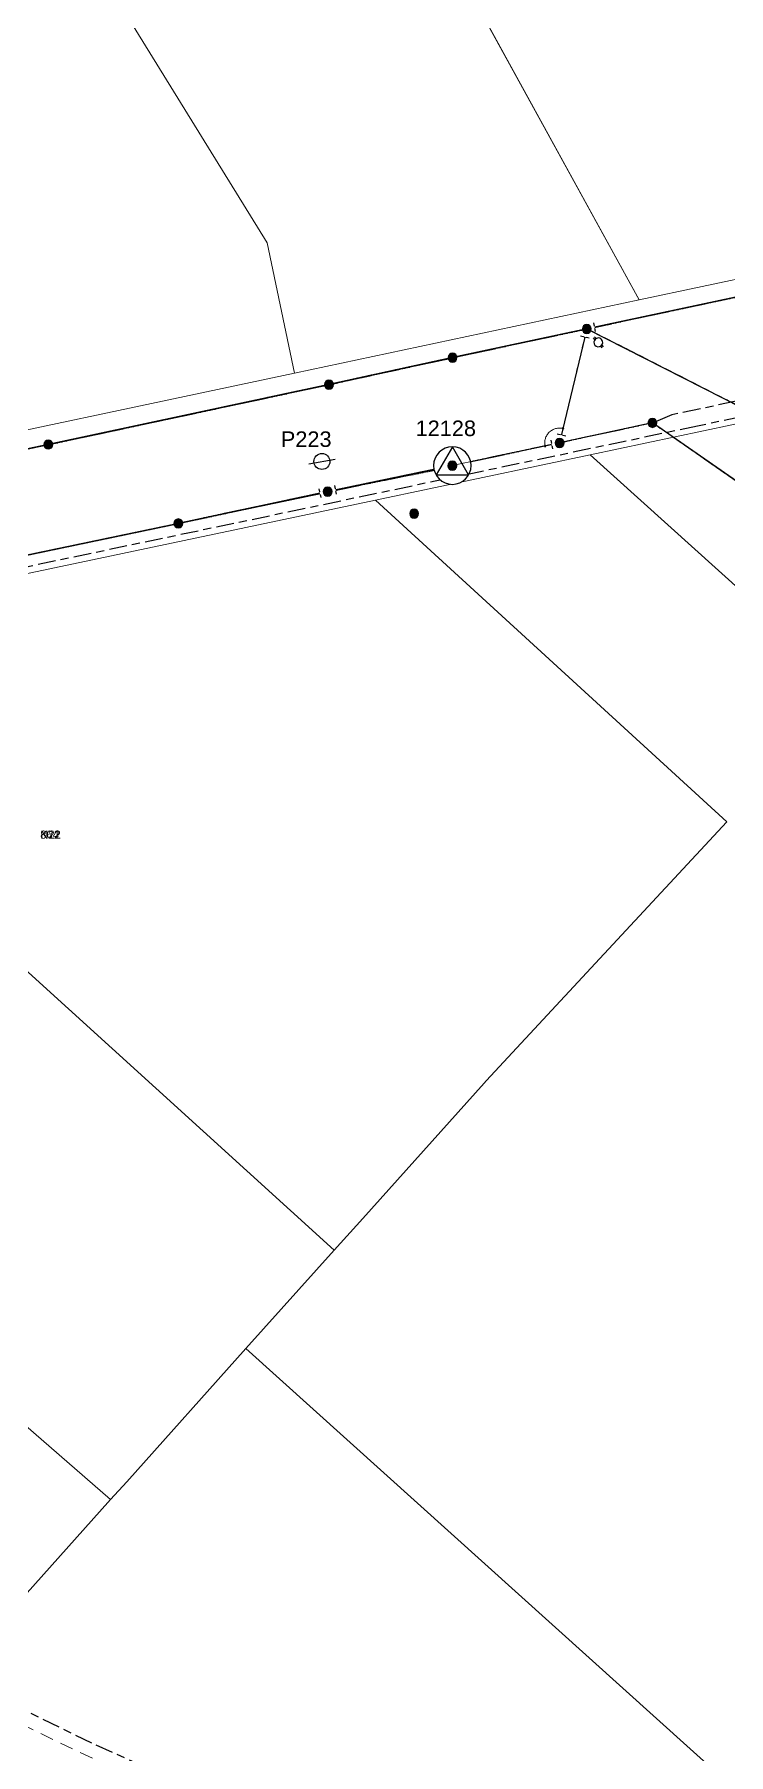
# Model space of a CAD drawing. Header units: metres. Extents: x 303351 to 304687, y 6235874 to 6237126.
# Drawn here: x 304039.9 to 304196.1, y 6236156.6 to 6236543.4 of the extents above; entities that cross this region are included whole.
import ezdxf
from ezdxf.enums import TextEntityAlignment as Align

# ---------------------------------------------------------------- set-up
doc = ezdxf.new("R2010")
doc.units = ezdxf.units.M
for name, pattern in [('Cable Exist OH', [1, 1, 0]), ('Cable Exist UG', [8.2, 4, -1.2, 1.8, -1.2]), ('Dash', [5, 3, -2])]:
    doc.linetypes.add(name, pattern=pattern)
doc.layers.get('0').update_dxf_attribs({"color": 6})
doc.layers.add('Cadastre Developer_SP_EXT', color=9, linetype='Continuous', lineweight=5)
doc.layers.add('Cadastre Land Parcels_SP_EXT', color=9, linetype='Continuous', lineweight=5)
for name, color, linetype in [('Equip_SP_HV_EXT', 7, 'Continuous'), ('Equip_SP_LV_EXT', 7, 'Continuous'), ('Mains_HV_EXT', 7, 'Continuous'), ('Mains_HV_NEW', 2, 'Continuous'), ('Mains_LV_EXT', 7, 'Continuous'), ('Mains_SL_EXT', 7, 'Continuous'), ('Mains_TR_EXT', 7, 'Continuous'), ('OH_Details_SP_MISC', 7, 'Continuous'), ('Sub_SP_TR_HV_LV_EXT', 7, 'Continuous'), ('SupportsOH_SP_TR_HV_LV_SL_EXT', 7, 'Continuous'), ('Trench_SP_EXT', 7, 'Continuous')]:
    doc.layers.add(name, color=color, linetype=linetype)
doc.styles.add('HVSW_LABEL', font='arial.ttf')
doc.styles.add('POLE_LABEL', font='arial.ttf')
doc.styles.get("Standard").update_dxf_attribs({"font": 'arial.ttf'})

# ---------------------------------------------------------------- blocks, each defined once
blk = doc.blocks.new('SUB_POLE_EXT')
blk.add_wipeout([(0, 4.22), (0.42, 4.2), (0.83, 4.14), (1.21, 4.05), (1.62, 3.9), (1.99, 3.72), (2.35, 3.51), (2.68, 3.26), (2.99, 2.99), (3.28, 2.66), (3.52, 2.34), (3.76, 1.92), (3.9, 1.62), (4.04, 1.23), (4.18, 0.63), (4.22, 0), (4.18, -0.61), (4.06, -1.15), (3.9, -1.62), (3.58, -2.24), (3.22, -2.73), (2.97, -3.01), (2.68, -3.26), (2.36, -3.5), (2, -3.72), (1.64, -3.89), (1.25, -4.03), (0.82, -4.14), (0.42, -4.2), (0, -4.22), (-0.41, -4.2), (-0.8, -4.15), (-1.21, -4.05), (-1.62, -3.9), (-1.99, -3.73), (-2.35, -3.51), (-2.68, -3.26), (-2.96, -3.02), (-3.23, -2.72), (-3.51, -2.35), (-3.71, -2.01), (-3.91, -1.6), (-4.05, -1.21), (-4.16, -0.76), (-4.22, -0.14), (-4.21, 0.39), (-4.14, 0.83), (-4.03, 1.27), (-3.9, 1.63), (-3.71, 2.02), (-3.5, 2.37), (-3.28, 2.67), (-2.99, 2.99), (-2.68, 3.27), (-2.33, 3.52), (-1.98, 3.73), (-1.63, 3.9), (-1.2, 4.05), (-0.78, 4.15), (-0.4, 4.21)])
blk.add_line((2.16, 0.48), (2.16, 0.48, 0))
blk.add_lwpolyline([(-4.22, 0, 1), (4.22, 0, 1)], format="xyb", close=True)
blk.add_lwpolyline([(2.14, 0.52), (0, 4.22), (-3.66, -2.11), (3.66, -2.11)], close=True)
for tag, height, flags, p in [('STREET_CODE', 0.2, 9, (1.5, 0)), ('ASSET_NUM', 3.5, 8, (2, 2)), ('CONSTRUCTED_VOLTAGE', 0.2, 9, (1.5, -0.2)), ('OPERATING_VOLTAGE', 0.2, 9, (1.5, -0.6)), ('OPERATED_BY', 0.2, 9, (1.5, -0.8)), ('ORIENTATION', 0.2, 9, (1.5, -1.2)), ('OWNED_BY', 0.2, 9, (1.5, -1.4)), ('SECONDARY_VOLTAGE', 0.2, 9, (1.5, -1.6)), ('STATE', 0.2, 9, (1.5, -1.8)), ('SUBSTATION_TYPE', 0.2, 9, (1.5, -2)), ('STREETNAME', 0.2, 9, (1.5, -2.8)), ('SUBURB', 0.2, 9, (1.5, -3)), ('Z', 0.2, 1, (1.5, -3.4)), ('NO_PHASES', 0.2, 9, (1.5, -0.4)), ('MAINTAINED_BY', 0.2, 9, (1.5, -1)), ('USAGE', 0.2, 9, (1.5, -2.2)), ('LEGEND', 0.2, 9, (1.5, -2.4)), ('LOCATION', 0.2, 9, (1.5, -2.6)), ('NOTES', 0.2, 9, (1.5, -3.2))]:
    blk.add_attdef(tag, text='', height=height, dxfattribs=dict(flags=flags)).set_placement(p, align=Align.MIDDLE_LEFT)
blk = doc.blocks.new('LV_OH_LINKS_OPEN_EXT')
for p, q in [((-0.17, 4.97), (-0.17, 5.46)), ((0.17, 4.97), (0.17, 5.46)), ((-0.17, 3), (-0.17, 2.5)), ((0.17, 3), (0.17, 2.5))]:
    blk.add_line(p, q)
blk.add_lwpolyline([(0, 2.99, 1), (0, 4.98, 1)], format="xyb", close=True)
at = {"flags": 9}
for tag, p in [('ACTUAL_STATUS', (0, 0)), ('CONSTRUCTED_VOLTAGE', (0, -0.2)), ('OPERATING_VOLTAGE', (0, -0.6)), ('ORIENTATION', (0, -0.8)), ('OWNED_BY', (0, -1)), ('STATE', (0, -1.2)), ('SWITCH_TYPE', (0, -1.4)), ('NO_PHASES', (0, -0.4)), ('USAGE', (0, -1.6)), ('LEGEND', (0, -1.8)), ('NOTES', (0, -2))]:
    blk.add_attdef(tag, text='', height=0.2, dxfattribs=at).set_placement(p, align=Align.MIDDLE_LEFT)
at = {"flags": 1}
blk.add_attdef('Z', (0, 0), '', height=0.2, dxfattribs=at)
blk = doc.blocks.new('POLE_EXT')
blk.add_hatch(color=256).paths.add_polyline_path([(-1, 0, 1), (1, 0, 1)])
blk.add_lwpolyline([(-1, 0, 1), (1, 0, 1)], format="xyb", close=True)
for tag, height, flags, p in [('pNumber', 2.5, 8, (-17.84, 2.07)), ('OWNED_BY', 0.2, 9, (1.35, -0.4)), ('SPECIAL_USE', 0.2, 9, (1.35, -0.8)), ('STATE', 0.2, 9, (1.35, -1)), ('cLV', 0.2, 9, (1.35, -1.4)), ('hDepth', 0.2, 9, (1.35, -1.6)), ('hDia', 0.2, 9, (1.35, -1.8)), ('cHV', 0.2, 9, (1.35, -2)), ('cLinedev', 0.2, 9, (1.35, -3.4)), ('pExisting', 0.2, 9, (1.35, -3.8)), ('PARENT', 0.2, 9, (1.35, -0.6)), ('USAGE', 0.2, 9, (1.35, -1.2)), ('LBRACKET', 0.2, 9, (1.35, -2.2)), ('LExisting', 0.2, 9, (1.35, -2.4)), ('LANTNUMBER', 0.2, 9, (1.35, -2.6)), ('LOther', 0.2, 9, (1.35, -2.8)), ('LRemove', 0.2, 9, (1.35, -3)), ('LEGEND', 0.2, 9, (1.35, -3.2)), ('LOCATION', 0.2, 9, (1.35, -3.6)), ('pFooting', 0.2, 9, (1.35, -4.4)), ('pNew', 0.2, 9, (1.35, -4.6)), ('pRelocate', 0.2, 9, (1.35, -5)), ('pRemove', 0.2, 9, (1.35, -5.2)), ('pReplace', 0.2, 9, (1.35, -5.4)), ('pStay', 0.2, 9, (1.35, -5.6)), ('pType', 0.2, 9, (1.35, -5.8)), ('cspan', 0.2, 9, (1.35, -6)), ('STREETNAME', 0.2, 9, (1.35, -6.2)), ('SUBURB', 0.2, 9, (1.35, -6.4)), ('OPERATED_BY', 0.2, 9, (1.36, -7.01)), ('PFNUMBER', 0.2, 9, (1.35, -4)), ('NEWPFNUMBER', 0.2, 9, (1.35, -4.2)), ('NOTES', 0.2, 9, (1.35, -6.6)), ('MAINTAINED_BY', 0.2, 9, (1.36, -6.81))]:
    blk.add_attdef(tag, text='', height=height, dxfattribs=dict(flags=flags)).set_placement(p, align=Align.MIDDLE_LEFT)
at = {"style": 'POLE_LABEL'}
for tag, height, flags, p in [('STRUCTURE_PLANT_NUMBER', 0.2, 9, (1.35, 0.03)), ('ASSET_NUM', 2.5, 8, (2, 2)), ('STREET_CODE', 0.2, 9, (1.35, -0.2))]:
    blk.add_attdef(tag, text='', height=height, dxfattribs=dict(at, flags=flags)).set_placement(p, align=Align.MIDDLE_LEFT)
at = {"flags": 1}
blk.add_attdef('Z', (1.35, -7.33), '', height=0.2, dxfattribs=at)
blk = doc.blocks.new('HV_ABS_CLOSED_EXT')
blk.add_line((-3, 6.87), (3, 6.87))
blk.add_circle((0, 6.87), 1.8)
at = {"flags": 1}
blk.add_attdef('Z', (0, 0), '', height=0.2, dxfattribs=at)
at = {"style": 'HVSW_LABEL'}
for tag, height, flags, p in [('ASSET_NUM', 3.5, 8, (2, 2)), ('STREET_CODE', 0.2, 9, (0, -0.2))]:
    blk.add_attdef(tag, text='', height=height, dxfattribs=dict(at, flags=flags)).set_placement(p, align=Align.MIDDLE_LEFT)
at = {"flags": 9}
for tag, p in [('ACTUAL_STATUS', (0, -0.4)), ('CONSTRUCTED_VOLTAGE', (0, -0.6)), ('OPERATING_VOLTAGE', (0, -1)), ('ORIENTATION', (0, -1.2)), ('OWNED_BY', (0, -1.4)), ('STATE', (0, -1.6)), ('SWITCH_TYPE', (0, -1.8)), ('STREETNAME', (0, -2.6)), ('SUBURB', (0, -2.8)), ('NO_PHASES', (0, -0.8)), ('USAGE', (0, -2)), ('LEGEND', (0, -2.2)), ('LOCATION', (0, -2.4)), ('NOTES', (0, -3))]:
    blk.add_attdef(tag, text='', height=0.2, dxfattribs=at).set_placement(p, align=Align.MIDDLE_LEFT)
blk = doc.blocks.new('End Shackle_NEW')
blk.add_line((1, 1.81), (-1, 1.81))
at = {"flags": 1}
blk.add_attdef('Z', (0, 0), '', height=0.2, dxfattribs=at)
at = {"flags": 9}
for tag, p in [('CONNECTOR_TYPE', (0, 0)), ('CONSTRUCTED_VOLTAGE', (0, -0.2)), ('OPERATING_VOLTAGE', (0, -0.6)), ('ORIENTATION', (0, -0.8)), ('OWNED_BY', (0, -1)), ('STATE', (0, -1.2)), ('OPERATED_BY', (0, -2.01)), ('NO_PHASES', (0, -0.4)), ('USAGE', (0, -1.4)), ('NOTES', (0, -1.6)), ('MAINTAINED_BY', (0, -1.81))]:
    blk.add_attdef(tag, text='', height=0.2, dxfattribs=at).set_placement(p, align=Align.MIDDLE_LEFT)
blk.add_wipeout([(-0.25, 0), (-0.25, 1.81), (0.25, 1.82), (0.25, 0)])
blk = doc.blocks.new('BOND POINT')
blk.add_hatch(color=256).paths.add_polyline_path([(-1, 0, 1), (1, 0, 1)])
blk.add_lwpolyline([(-1, 0, 1), (1, 0, 1)], format="xyb", close=True)

msp = doc.modelspace()

# ---------------------------------------------------------------- linework, layer by layer
at = {"layer": 'Cadastre Developer_SP_EXT', "linetype": 'Dash'}
msp.add_lwpolyline([(304036.95, 6236163.48), (304041.35, 6236161.29), (304045.78, 6236159.15), (304050.22, 6236157.04), (304054.69, 6236154.97)], dxfattribs=at)
at = {"layer": 'Cadastre Land Parcels_SP_EXT', "linetype": 'Continuous'}
for p, q in [((303988.65, 6236824.46), (304175.96, 6236483.7)), ((304175.96, 6236483.7), (304228.1, 6236494.76))]:
    msp.add_line(p, q, dxfattribs=at)
msp.add_lwpolyline([(303910.16, 6236791.2), (304092.28, 6236496.5), (304098.45, 6236467.24), (304175.96, 6236483.7), (304175.96, 6236483.7), (303988.65, 6236824.46)], dxfattribs=at)
for points in [[(304098.45, 6236467.24), (304092.28, 6236496.5), (303910.16, 6236791.2), (303907.06, 6236790.16), (303904.77, 6236788.99), (303910.47, 6236769.11), (304002.88, 6236446.98), (304098.45, 6236467.24)], [(304305.37, 6236377.92), (304215.91, 6236459.67), (304164.92, 6236448.89), (304291.79, 6236334.57), (304305.37, 6236377.92)], [(304291.79, 6236334.57), (304164.92, 6236448.89), (304116.65, 6236438.68), (304195.66, 6236366.35), (304168.11, 6236336.61), (304141.57, 6236308.06), (304141.12, 6236307.58), (304113.76, 6236277.11), (304107.35, 6236269.98), (304087.47, 6236247.86), (304226.03, 6236123.11), (304239.1, 6236165.18), (304252.1, 6236207.03), (304265.09, 6236248.8), (304278.46, 6236291.67), (304291.79, 6236334.57)], [(304107.35, 6236269.98), (304113.76, 6236277.11), (304141.12, 6236307.58), (304141.57, 6236308.06), (304168.11, 6236336.61), (304195.66, 6236366.35), (304116.65, 6236438.68), (303958.26, 6236405.28), (304107.35, 6236269.98)], [(304107.35, 6236269.98), (303958.26, 6236405.28), (303860.65, 6236384.69), (304057.04, 6236213.9), (304060.67, 6236217.92), (304087.47, 6236247.86), (304107.35, 6236269.98)], [(304057.04, 6236213.9), (303860.65, 6236384.69), (303839.45, 6236380.22), (303778.19, 6236367.3), (303827.21, 6236322.51), (303840.91, 6236310), (303841.95, 6236309.04), (303856.74, 6236295.53), (303871.51, 6236282.04), (303886.48, 6236268.37), (303901.4, 6236254.73), (303915.91, 6236241.48), (303958.48, 6236202.59), (303960.41, 6236200.83), (303975.18, 6236187.3), (303988.52, 6236175.17), (303988.78, 6236174.92), (303989.74, 6236174.06), (304007.2, 6236158.37), (304033.92, 6236188.09), (304057.04, 6236213.9)]]:
    msp.add_lwpolyline(points, close=True, dxfattribs=at)
at = {"layer": 'Mains_HV_EXT', "color": 7, "linetype": 'Cable Exist OH'}
for points in [[(304214.88, 6236487.96), (304164.15, 6236477.07), (304133.97, 6236470.72), (304106.26, 6236464.69), (304043.04, 6236451.14), (303992.57, 6236440.59), (303952.47, 6236432.19), (303952.33, 6236432.16)], [(304133.93, 6236446.44), (304105.89, 6236440.59)], [(304105.89, 6236440.59), (304072.27, 6236433.43), (304005.62, 6236419.41), (303929.32, 6236403.52), (303856.04, 6236387.85), (303787.82, 6236373.87), (303721.42, 6236360.05), (303588.82, 6236332.34), (303535.89, 6236328.03), (303513.84, 6236282.92)]]:
    msp.add_lwpolyline(points, dxfattribs=at)
at = {"layer": 'Mains_HV_EXT', "linetype": 'Cable Exist UG'}
for points in [[(304282.89, 6236443.45), (304255.55, 6236473.14), (304213.8, 6236464.28), (304183.28, 6236457.86), (304179, 6236456.04)], [(304281.82, 6236443.45), (304255.14, 6236469.25), (304189.08, 6236455.31)]]:
    msp.add_lwpolyline(points, dxfattribs=at)
at = {"layer": 'Mains_HV_EXT', "color": 7, "linetype": 'Cable Exist UG'}
msp.add_lwpolyline([(304189.08, 6236455.31), (303906.47, 6236395.99), (303622.42, 6236338.18), (303616.54, 6236361.34), (303596.87, 6236356.97), (303579.85, 6236372.42), (303576.73, 6236373.96)], dxfattribs=at)
at = {"layer": 'Mains_HV_EXT', "linetype": 'Cable Exist OH'}
msp.add_lwpolyline([(304179, 6236456.04), (304158.05, 6236451.53), (304133.93, 6236446.44)], dxfattribs=at)
at = {"layer": 'Mains_LV_EXT', "linetype": 'Cable Exist OH', "lineweight": 0}
for points in [[(304164.17, 6236477.17), (304214.88, 6236487.96), (304264.78, 6236498.55)], [(304158.05, 6236451.53), (304164.17, 6236477.17)]]:
    msp.add_lwpolyline(points, dxfattribs=at)
at = {"layer": 'Mains_LV_EXT', "linetype": 'Cable Exist OH'}
msp.add_lwpolyline([(304005.6, 6236419.41), (304072.27, 6236433.43), (304105.89, 6236440.59), (304133.87, 6236446.21)], dxfattribs=at)
at = {"layer": 'Mains_LV_EXT', "linetype": 'Cable Exist OH', "lineweight": 0}
msp.add_arc((304158.05, 6236451.53), 3.35, 76.6342, 191.9028, dxfattribs=at)
at = {"layer": 'Mains_SL_EXT', "linetype": 'Cable Exist OH'}
for points in [[(304133.96, 6236470.75), (304164.22, 6236477.23), (304214.88, 6236487.96)], [(304042.99, 6236451.14), (304106.08, 6236464.62), (304133.96, 6236470.75)], [(304178.93, 6236456.04), (304157.85, 6236451.5), (304133.93, 6236446.41), (304105.9, 6236440.59)], [(303952.41, 6236432.2), (303992.57, 6236440.59), (304042.99, 6236451.14)], [(304005.59, 6236419.39), (304072.34, 6236433.47), (304105.9, 6236440.59)]]:
    msp.add_lwpolyline(points, dxfattribs=at)
at = {"layer": 'Mains_TR_EXT', "linetype": 'Cable Exist OH'}
for points in [[(304106.17, 6236464.68), (304164.11, 6236477.2)], [(304164.19, 6236477.22), (304212.11, 6236452.85)], [(304043.09, 6236451.15), (304106.13, 6236464.69)], [(304133.95, 6236446.43), (304178.94, 6236456.09)], [(304178.99, 6236456.08), (304207.88, 6236435.99)], [(303952.48, 6236432.21), (304043.08, 6236451.2)], [(304072.37, 6236433.46), (304134.01, 6236446.44)], [(304005.64, 6236419.41), (304072.36, 6236433.44)]]:
    msp.add_lwpolyline(points, dxfattribs=at)
at = {"layer": 'OH_Details_SP_MISC', "color": 7, "linetype": 'Continuous', "flags": 128}
for points in [[(304214.88, 6236487.96), (304164.17, 6236477.17), (304133.97, 6236470.72), (304106.17, 6236464.65), (304043.02, 6236451.17), (303952.43, 6236432.25)], [(304164.17, 6236477.17), (304158.28, 6236452.5)], [(304164.17, 6236477.17), (304212.11, 6236452.85), (304254.28, 6236432.83)], [(304178.94, 6236456.04), (304158.05, 6236451.53), (304133.93, 6236446.41), (304105.89, 6236440.59), (304072.27, 6236433.43)], [(304284.83, 6236423.41), (304250.52, 6236418.17), (304207.88, 6236435.99), (304178.94, 6236456.04)]]:
    msp.add_lwpolyline(points, dxfattribs=at)
at = {"layer": 'Trench_SP_EXT', "linetype": 'Cable Exist UG'}
msp.add_lwpolyline([(303825.96, 6236372.29), (303824.67, 6236368.52), (303824.89, 6236363.15), (303826.91, 6236355.48), (303831.87, 6236344.97), (303835.26, 6236339.6), (303840.58, 6236333.12), (303866.89, 6236301.95), (303882.12, 6236284.51), (303899.15, 6236266.67), (303926.59, 6236241.07), (303939.37, 6236230.29), (303956.08, 6236217.18), (303972.68, 6236205.18), (303988.9, 6236194.33), (304003.79, 6236185.1), (304020.36, 6236175.59), (304034.43, 6236168.13), (304053.71, 6236158.73), (304070.77, 6236151.19)], dxfattribs=at)

# ---------------------------------------------------------------- block references
at = {"layer": 'Equip_SP_HV_EXT'}
ref = msp.add_blockref('HV_ABS_CLOSED_EXT', (304105.87, 6236440.61), dxfattribs=dict(at, rotation=10.72309355364149))
ref.add_attrib('ASSET_NUM', 'P223', dxfattribs={"layer": '0', "height": 3.5, "style": 'HVSW_LABEL'}).set_placement((304095.34, 6236454.13), align=Align.TOP_LEFT)
at = {"layer": 'Equip_SP_LV_EXT', "rotation": 220.2985700967944}
msp.add_blockref('LV_OH_LINKS_OPEN_EXT', (304164.18, 6236477.19), dxfattribs=at)
at = {"layer": 'Mains_LV_EXT', "linetype": 'Cable Exist OH', "lineweight": 0, "xscale": 0.15, "yscale": 0.15, "zscale": 0.15}
for p in [(304158.83, 6236454.79), (304154.77, 6236450.84)]:
    msp.add_blockref('BOND POINT', p, dxfattribs=at)
at = {"layer": 'SupportsOH_SP_TR_HV_LV_SL_EXT'}
for p in [(304133.97, 6236470.72), (304106.17, 6236464.65), (304178.94, 6236456.04), (304043.02, 6236451.17), (304125.33, 6236435.64), (304072.27, 6236433.43)]:
    msp.add_blockref('POLE_EXT', p, dxfattribs=at)

# ---------------------------------------------------------------- texts
at = {"layer": 'Mains_HV_EXT'}
for s in ['864', 'N22']:
    msp.add_text(s, height=1.8, dxfattribs=at).set_placement((304041.22, 6236362.56))
at = {"layer": 'Mains_TR_EXT'}
for s in ['864', 'K72']:
    msp.add_text(s, height=1.8, dxfattribs=at).set_placement((304041.22, 6236362.56))

# ---------------------------------------------------------------- next in the draw order: block references
at = {"layer": 'Mains_HV_NEW', "color": 7, "linetype": 'Continuous', "rotation": 281.7816406440487}
msp.add_blockref('End Shackle_NEW', (304105.89, 6236440.59), dxfattribs=at).dxf.unprotected_set("ltscale", 0)
at = {"layer": 'Mains_LV_EXT', "linetype": 'Cable Exist OH', "lineweight": 0, "rotation": 166.5935803582182}
msp.add_blockref('End Shackle_NEW', (304164.17, 6236477.17), dxfattribs=at)
at = {"layer": 'Sub_SP_TR_HV_LV_EXT'}
ref = msp.add_blockref('SUB_POLE_EXT', (304133.93, 6236446.44), dxfattribs=at)
ref.add_attrib('ASSET_NUM', '12128', dxfattribs={"layer": '0', "height": 3.5}).set_placement((304125.65, 6236456.57), align=Align.TOP_LEFT)

# ---------------------------------------------------------------- next in the draw order: linework, layer by layer
at = {"layer": 'Mains_LV_EXT', "linetype": 'Cable Exist OH', "lineweight": 0}
msp.add_lwpolyline([(304133.93, 6236446.44), (304158.05, 6236451.53)], dxfattribs=at)

# ---------------------------------------------------------------- next in the draw order: block references
at = {"layer": 'Mains_HV_NEW', "color": 7, "linetype": 'Continuous', "rotation": 102.2069659009446}
msp.add_blockref('End Shackle_NEW', (304105.89, 6236440.59), dxfattribs=at).dxf.unprotected_set("ltscale", 0)
at = {"layer": 'Mains_LV_EXT', "linetype": 'Cable Exist OH', "lineweight": 0, "rotation": 282.009030028895}
msp.add_blockref('End Shackle_NEW', (304164.17, 6236477.17), dxfattribs=at)
at = {"layer": 'SupportsOH_SP_TR_HV_LV_SL_EXT'}
msp.add_blockref('POLE_EXT', (304133.93, 6236446.41), dxfattribs=at)

# ---------------------------------------------------------------- next in the draw order: block references
at = {"layer": 'Mains_HV_NEW', "color": 7, "linetype": 'Continuous', "rotation": 102.0212949690168}
msp.add_blockref('End Shackle_NEW', (304105.89, 6236440.59), dxfattribs=at).dxf.unprotected_set("ltscale", 0)
at = {"layer": 'Mains_LV_EXT', "linetype": 'Cable Exist OH', "lineweight": 0, "rotation": 346.6342152863787}
msp.add_blockref('End Shackle_NEW', (304158.05, 6236451.53), dxfattribs=at)
at = {"layer": 'SupportsOH_SP_TR_HV_LV_SL_EXT'}
msp.add_blockref('POLE_EXT', (304164.17, 6236477.17), dxfattribs=at)

# ---------------------------------------------------------------- next in the draw order: block references
at = {"layer": 'Mains_LV_EXT', "linetype": 'Cable Exist OH', "lineweight": 0, "rotation": 101.9027841187302}
msp.add_blockref('End Shackle_NEW', (304158.05, 6236451.53), dxfattribs=at)
at = {"layer": 'SupportsOH_SP_TR_HV_LV_SL_EXT'}
msp.add_blockref('POLE_EXT', (304105.89, 6236440.59), dxfattribs=at)

# ---------------------------------------------------------------- next in the draw order: block references
at = {"layer": 'Mains_LV_EXT', "linetype": 'Cable Exist OH', "lineweight": 0, "rotation": 101.9027841187302}
msp.add_blockref('End Shackle_NEW', (304158.05, 6236451.53), dxfattribs=at)

# ---------------------------------------------------------------- next in the draw order: block references
at = {"layer": 'Mains_LV_EXT', "linetype": 'Cable Exist OH', "lineweight": 0, "rotation": 346.6342152863787}
msp.add_blockref('End Shackle_NEW', (304158.05, 6236451.53), dxfattribs=at)

# ---------------------------------------------------------------- next in the draw order: block references
at = {"layer": 'SupportsOH_SP_TR_HV_LV_SL_EXT'}
msp.add_blockref('POLE_EXT', (304158.05, 6236451.53), dxfattribs=at)

doc.saveas('drawing.dxf')
